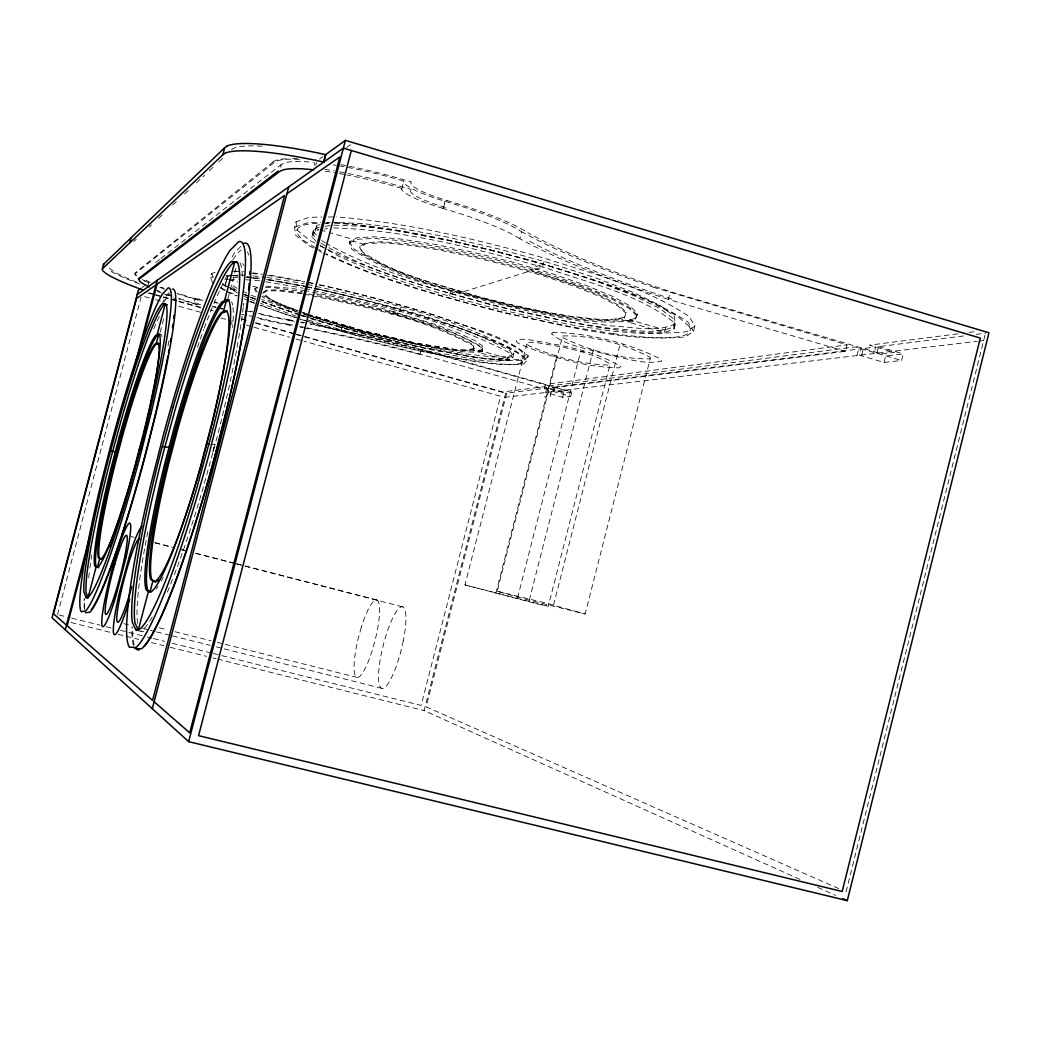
<?xml version="1.0" encoding="UTF-8"?>
<svg xmlns="http://www.w3.org/2000/svg" width="1041" height="1041" viewBox="0 0 1041 1041"><rect width="100%" height="100%" fill="white"/><g stroke="black" fill="none" stroke-linecap="round" stroke-linejoin="round"><path stroke-width="0.75" stroke-dasharray="5 3.75" d="M650.196 358.833L650.313 357.323C623.845 343.764 592.355 335.124 562.621 335.957L497.182 591.223L526.056 599.356L585.159 613.995L650.196 358.833C620.475 359.249 589.492 350.817 562.934 337.557L562.621 335.957M846.086 891.825L985.476 333.211M857.003 355.554L858.63 349.086M861.74 354.994L863.379 348.488L875.702 346.939L874.05 353.537M876.86 353.211L878.526 346.601L964.942 335.788M884.004 362.411L885.631 355.931L903.289 353.901L901.636 360.498L884.004 362.411L859.58 355.254L861.219 348.761L554.671 387.109L553.526 391.546L570.689 396.387L571.821 391.95L550.351 385.886L854.934 346.913L901.636 360.498M307.004 327.824A223.229 21.236 14.5 0 1 407.773 350.726L544.3 388.853L845.448 351.324L847.088 344.831L654.581 287.615M845.448 351.324L668.322 299.392L670.001 292.794M665.706 327.434L664.405 332.56L628.764 322.229L629.428 319.652L665.056 329.997M328.435 250.4L339.496 256.724L368.098 269.099L403.882 282.02L444.637 294.746L488.06 306.601L531.808 316.958L573.526 325.234L610.846 330.947L641.464 333.64L663.182 333.016L674.113 328.943L675.453 323.725L674.204 316.139L660.098 305.507L633.462 292.469L595.803 277.934L549.83 263.061L499.251 249.111L448.333 237.27L401.371 228.513L362.138 223.49L333.445 222.436M323.204 252.989C380.446 280.576 442.386 296.815 503.662 312.781C563.298 325.052 624.053 342.554 685.446 336.92L693.54 331.272L694.881 326.002L689.22 316.568C643.598 286.08 589.245 272.69 537.572 256.138C471.547 238.285 404.585 222.28 336.23 216.892M300.602 319.262C340.954 332.105 382.021 342.606 423.349 351.793C456.413 357.584 489.843 367.096 523.662 364.064L527.149 360.069L528.229 355.892C502.998 333.758 467.591 327.915 437.064 315.839C397.063 303.569 356.634 292.664 315.709 283.92M544.3 388.853L545.445 384.402L847.088 344.831M571.821 391.95L563.78 392.873L546.811 388.085L545.679 392.483L562.66 397.259L570.689 396.387M546.915 392.34L548.047 387.929L553.656 387.226L552.524 391.676M495.828 593.409L556.714 355.931L553.734 356.438M551.249 391.819L550.116 396.257L552.394 395.996M553.63 391.585L554.775 387.135M562.66 397.259L563.78 392.873M517.559 597.82L580.54 351.832L583.754 351.285M529.283 600.202L593.383 349.633L590.078 350.205M618.809 319.34L619.07 318.312L629.037 321.201M526.863 343.907L464.95 584.925L537.963 604.092L548.269 606.291L610.169 363.986C588.555 350.687 561.815 347.004 537.065 342.606A42.017 5.036 14.1 0 0 529.036 345.781C554.163 356.621 581.672 364.532 609.128 365.092L610.169 363.986M626.148 312.066L625.875 313.12L617.912 305.976L600.852 296.984L575.634 286.756L543.975 276.06L508.281 265.741L471.391 256.633L436.257 249.45L405.626 244.739L381.735 242.8L366.146 243.672L359.652 247.198L362.294 253.015C406.979 281.825 460.734 292.313 511.417 306.015C548.451 312.287 586.89 325.365 624.548 317.999L626.148 312.066L618.185 304.909L601.125 295.904L575.907 285.663L544.261 274.954L508.568 264.635L471.677 255.526L436.543 248.344L405.912 243.646L382.021 241.72L366.432 242.618L359.926 246.157L359.652 247.198M553.552 605.12L619.955 345.065L623.546 344.454M628.764 322.229L634.672 321.044L637.534 313.341L629.714 305.742L611.939 296.086L585.185 285.039L551.262 273.419L512.719 262.163L472.679 252.169L434.37 244.258L400.837 239.04L374.552 236.828L357.258 237.686L349.789 241.434L349.386 242.995L351.819 249.202C399.315 280.406 456.908 291.48 510.988 306.301C551.587 313.471 593.526 327.277 634.932 320.003L637.534 313.341M420.109 353.875L421.267 349.373L408.931 346.224A223.216 21.64 14.5 0 0 308.162 323.387M449.582 296.099L450.831 291.259M470.454 350.075L470.662 349.255L478.704 351.533M309.841 315.839L362.88 331.728L414.357 343.829L436.726 347.902L454.93 350.27L467.708 350.739L474.032 349.216L473.486 344.896C422.958 316.945 364.558 305.989 308.552 294.017M508.359 356.425L507.305 360.524L478.496 352.352L479.029 350.31L507.826 358.468M478.496 352.352L482.23 351.598L482.517 345.898L474.384 340.303L458.652 333.081L436.244 324.727L378.117 307.147L346.809 299.274L307.707 291.194M668.322 299.392L652.889 294.239A422.165 73.963 12.6 0 1 519.836 238.727L521.684 231.753L517.754 229.345A113.352 18.387 14.6 0 0 453.668 203.906L438.781 199.378A56.071 9.772 14.5 0 1 403.557 181.967M636.871 315.97L629.024 308.409L611.249 298.806L584.482 287.784L531.444 270.608L532.159 267.836L543.363 264.297M308.331 320.055C351.65 333.549 395.671 344.74 440.187 353.55C463.323 355.501 490.194 366.393 512.758 358.039L513.825 353.888L510.181 348.397C446.953 314.694 375.385 299.847 306.002 284.115M799.93 879.385L424.077 710.587L505.653 393.238L546.785 388.085M506.746 393.095L426.107 706.852L838.669 888.559M544.092 261.486L542.647 267.121L531.444 270.608M520.591 364.285L521.645 360.199L518.991 359.444M341.201 329.828L342.203 325.924M363.283 245.234L363.556 244.18L353.107 241.148L353.511 239.56L329.372 232.559M348.267 327.629L348.475 326.835L346.913 327.329L347.226 326.145L341.695 327.876M401.761 189.306L403.583 181.03L396.491 178.961A107.978 17.944 14.8 0 0 345.638 167.028M391.104 314.291L393.199 312.847M481.983 347.993C455.281 330.361 423.166 323.257 392.978 313.718L393.537 311.532L400.408 309.372M400.98 307.173L399.835 311.571L392.978 313.718M519.888 238.74L515.946 236.359A113.365 18.048 14.6 0 0 451.82 211.063L443.037 208.421L444.897 201.251M443.388 208.525L445.067 201.303M226.6 280.992L227.693 276.802M228.07 298.364L236.515 266.119M280.641 167.276L281.382 164.452L284.727 162.851A105.154 17.489 14.8 0 1 305.403 161.68L313.315 162.318M254.616 289.866L254.941 288.617L257.283 287.446L256.958 288.695L254.616 289.866L256.203 292.04M265.104 291.909L265.325 291.064M313.445 248.031L309.255 245.91L295.475 235.11L294.668 227.133L296.047 221.863L309.203 217.309L321.916 217.114M314.135 165.35L314.889 162.448M315.748 165.363L316.516 162.448M256.893 317.583A84.75 8.914 15 0 0 283.282 323.335L287.706 324.154L288.851 319.743L295.124 320.901M315.93 241.174L311.74 236.697L313.094 231.505L316.919 225.246L319.925 224.739M315.098 231.258L316.477 225.975M57.502 614.593L141.069 297.258M147.614 287.147L148.785 282.71L146.417 281.656A93.677 9.942 15 0 1 142.175 279.495M160.106 332.365L164.543 315.501M178.87 298.377A91.335 9.525 15 0 0 189.865 301.968L193.535 303.1L195.37 298.728M212.767 283.061L210.633 277.596L211.739 273.419L216.45 271.987M225.741 282.54L227.328 278.428L231.688 277.908M311.74 236.697L315.54 230.542L318.533 230.048M528.229 355.892L524.716 359.952C490.897 363.179 457.428 353.654 424.364 347.902C383.023 338.728 341.955 328.24 301.617 315.358M169.293 292.495L166.56 295.41A168.004 15.901 -75.1 0 0 162.734 302.411M240.822 246.418L235.084 252.13A210.711 25.023 -75 0 0 230.751 259.209M133.899 241.46L136.241 239.274M149.214 227.12L151.57 224.908M158.648 218.272L162.188 214.953M172.806 205.012L176.345 201.694M184.595 193.964L189.319 189.54M196.385 182.917L204.648 175.174M209.371 170.75L214.082 166.339M218.805 161.915L224.7 156.384M273.002 161.928L134.875 273.054A94.588 10.033 15 0 0 135.877 275.631M155.747 262.553L159.585 259.547M160.874 258.545L281.382 164.452M142.031 287.602L144.504 285.82M148.785 282.71L145.636 281.486A94.588 10.033 15 0 1 142.656 280.003M319.587 159.052L323.009 156.566M694.881 326.002L686.761 331.767C625.368 337.739 564.534 320.212 504.898 307.993C442.165 291.545 378.521 275.097 320.329 245.858M346.64 147.471L350.518 144.725M349.386 242.995L356.842 239.287L374.135 238.441L400.408 240.679L433.941 245.923L472.25 253.835L512.289 263.815L550.832 275.084L584.769 286.691L611.522 297.713L629.298 307.342L637.131 314.916M513.825 353.888L507.67 356.751L492.575 356.894L469.868 354.434L441.202 349.607L373.394 334.369L338.208 324.844L298.871 312.742M675.453 323.725C655.687 333.081 632.967 326.718 612.108 326.002C570.702 320.537 529.817 311.845 489.296 301.773C434.097 286.249 377.258 272.156 326.991 243.763M294.668 227.133L307.798 222.696L320.498 222.553M450.206 293.679L458.717 290.986L458.339 292.469L460.747 291.714L460.499 292.69L528.399 271.558L528.685 270.452L531.73 269.502M210.633 277.596L212.572 277.023M474.241 348.384L467.916 349.919L455.138 349.464L414.565 343.036L363.088 330.934L307.082 313.992M624.808 316.958C607.801 322.229 589.792 317.934 572.511 316.555C540.904 311.858 509.687 304.922 478.769 296.854C439.237 284.727 397.194 275.527 362.554 251.987L359.926 246.157M482.764 349.542L475.386 351.051L461.15 350.427L416.816 343.257L361.253 330.101L310.595 315.046M635.322 318.442C616.311 323.699 596.454 319.21 577.248 317.479C543.103 312.3 509.374 304.753 475.984 295.969C433.902 282.879 388.918 273.171 352.222 247.654L349.789 241.434M482.438 350.778L475.073 352.274L460.838 351.637L416.504 344.454L360.954 331.285L307.251 315.28M464.95 584.925L548.269 606.291M325.937 223.711L328.93 223.203M319.236 227.393L316.23 227.901L312.417 234.095L316.607 238.61M325.234 226.391L332.743 225.142L361.422 226.235L400.655 231.297L447.604 240.081L498.522 251.935L549.101 265.884L595.075 280.732L632.746 295.228L659.408 308.227L673.527 318.806L674.789 326.327C655.01 335.592 632.329 329.216 611.47 328.475C570.065 322.97 529.192 314.265 488.671 304.18C433.967 288.838 377.727 274.798 327.707 247.081M324.532 229.072L327.538 228.578M198.05 300.003L189.15 297.531A96.058 10.202 15 0 1 177.608 293.757M957.863 333.849L869.56 345.131L894.297 352.418L881.753 353.888L672.863 292.482A413.902 73.846 12.6 0 1 527.826 232.703M969.093 332.404L975.521 331.585M976.146 334.382L985.749 333.185M238.051 275.084L227.888 276.333L225.194 284.609L226.782 280.523L238.389 279.183M233.145 277.739L238.949 277.049M504.586 397.363L977.265 341.292M978.865 341.097L983.641 340.537M544.56 396.881L547.032 396.595M210.803 444.572L215.136 444.221L212.208 443.44M328.279 217.022L334.642 216.918M326.848 222.488L330.036 222.449M265.871 286.223L291.753 288.396L306.106 290.92M265.546 287.485L271.779 287.446L302.58 291.649M193.535 303.1L194.225 303.087A33.806 3.383 15 0 1 201.46 303.946M234.329 271.115L243.555 271.675M230.152 275.318L237.764 275.553M333.627 227.901C406.797 230.048 478.183 249.385 548.373 268.708C590.676 283.49 636.715 293.679 672.85 321.474L674.113 328.943M239.508 274.915L244.062 275.24M253.171 275.904L265.429 277.179M246.535 277.609L251.089 277.947M252.599 278.064L260.185 278.624M245.975 279.756L259.625 280.784M334.799 222.397C403.14 227.953 470.077 243.984 536.115 261.838C587.788 278.35 642.089 291.701 687.854 321.955L693.54 331.272M246.522 277.114L251.297 277.726M252.885 277.934L260.836 278.949M252.937 272.898L262.319 274.121M252.039 273.315L261.252 274.525M267.407 275.318L304.349 281.942M247.107 276.633L259.625 278.272M266.99 277.413L304.44 283.803M266.431 279.574L303.868 285.989M265.858 281.747L303.295 288.188M613.63 333.745L572.42 327.069L526.993 317.726A205.611 29.278 14.3 0 1 352.912 265.702L326.432 253.848M302.332 292.937L278.285 289.892L267.082 290.075L263.087 292.326C271.584 302.814 286.262 305.599 298.22 310.843M302.111 293.796L278.064 290.751L266.86 290.92L262.866 293.159C270.946 303.321 285.104 305.976 296.529 311.116M303.66 294.069C361.305 305.95 421.267 317.232 473.265 345.729L474.032 349.216M497.182 591.223L545.432 602.999L585.159 613.995M270.153 275.136L304.662 281.551M268.786 279.964L305.325 286.691M269.007 279.509L305.078 286.262M288.851 319.743L284.414 318.91A84.737 9.083 15 0 1 258.038 313.185M287.706 324.154L297.101 325.911M317.921 288.825C382.971 304.558 450.285 318.533 509.648 350.505L513.291 355.97C490.753 364.428 463.831 353.511 440.694 351.585C395.658 342.71 351.129 331.324 307.329 317.635M304.857 288.5C374.24 304.271 445.756 319.158 509.101 352.613L512.758 358.039M316.932 294.174C372.873 307.733 431.911 318.065 482.191 347.147L482.23 351.598M307.798 282.137L314.122 283.568M306.64 286.561L312.977 287.993M314.551 288.344C368.085 299.964 421.006 314.512 472.705 332.613C491.053 340.928 512.588 345.313 527.149 360.069M123.736 623.676L131.582 625.641M142.578 628.387L148.863 629.961M150.438 630.365L155.148 631.536M156.723 631.926L170.854 635.478M172.429 635.869L210.139 645.303M216.411 646.877L222.696 648.452M224.27 648.855L381.37 688.192M138.752 630.898L141.485 631.588A191.427 22.72 -75 0 0 146.039 630.013M59.077 614.997L70.085 617.742M71.66 618.133L100.001 625.212M106.299 626.786L112.584 628.361M120.457 630.326L145.649 636.611M147.223 637.001L151.947 638.185M153.521 638.575L164.53 641.334M172.403 643.299L211.752 653.123M213.327 653.514L421.111 705.421L500.591 396.244L303.855 341.175M70.97 622.531L111.947 632.759M118.258 634.32L124.569 635.895M126.143 636.285L138.752 639.434M151.361 642.583L163.971 645.719M170.282 647.294L206.534 656.337M212.845 657.912L215.994 658.693M217.569 659.096L424.077 710.587M159.26 627.788L167.107 629.753M174.953 631.718L211.05 640.775M217.322 642.349L223.607 643.924M225.168 644.314L356.998 677.392M131.088 536.518L134.237 537.325M154.68 542.608L171.973 547.072M181.407 549.518L184.556 550.325M195.565 553.174L234.876 563.324M236.45 563.728L376.413 599.876M155.174 542.921L172.416 547.371M181.811 549.804L189.644 551.834M195.916 553.448L235.097 563.571M236.658 563.975L402.776 606.877M149.305 292.911L153.99 294.226M155.551 294.668L161.81 296.425M163.372 296.854L177.451 300.797M179.013 301.239L200.913 307.381M210.295 310.01L213.418 310.882M241.564 318.78L246.262 320.094M255.644 322.723L294.733 333.68M296.308 334.122L502.725 391.976L543.766 386.731L560.8 391.533L566.525 390.856L420.772 349.75A218.935 21.21 14.5 0 0 310.4 324.402M147.705 292.924L153.951 294.668M155.512 295.11L161.771 296.867M163.333 297.297L177.399 301.239M178.961 301.682L200.848 307.811M241.486 319.197L246.17 320.511M255.552 323.139L294.629 334.096M296.191 334.538L505.653 393.238M144.595 296.607L149.279 297.921M155.525 299.665L160.197 300.979M178.935 306.223L200.796 312.339M221.095 318.026L225.78 319.327M246.079 325.013L252.325 326.757M253.887 327.199L289.801 337.245M296.047 339.002L302.293 340.745M421.267 349.373L545.445 384.402M228.656 279.326L237.699 281.89M252.768 286.158L257.283 287.446M401.67 188.369L394.578 186.3A107.991 17.619 14.8 0 0 346.757 174.914M315.787 228.617L318.806 229.488M320.316 229.931L327.863 232.117M878.526 346.601L903.289 353.901M446.888 200.51L446.953 200.536A120.522 19.558 14.6 0 1 527.982 232.729M443.037 208.421L436.934 206.547A56.084 9.59 14.5 0 1 401.657 189.28M194.68 298.741L191.01 297.596A91.335 9.694 15 0 1 177.412 293.107M294.668 317.336L260.25 305.468M300.133 314.863L261.278 301.513M299.834 315.215L261.083 301.343M301.317 315.722L304.284 316.724M296.36 316.178L260.562 303.334M297.388 312.248L261.603 299.353M299.691 311.363L305.612 313.471M303.92 313.744L308.357 315.319M296.958 311.584L268.279 300.185L261.72 296.451M302.84 313.692L305.781 314.746M297.271 310.387L285.494 306.171L263.347 295.982M303.152 312.508L307.563 314.083M250.282 301.409L254.798 303.074M260.823 305.273L278.897 311.91A163.06 18.413 14.7 0 0 298.416 318.351M249.658 301.552L254.199 303.23M251.232 297.349L255.683 299.014M261.629 301.226L277.973 307.303A163.06 18.712 14.7 0 0 297.31 313.757M255.227 299.261L244.817 295.163M250.035 299.209L254.551 300.979M251.089 295.202L255.592 296.984M250.569 297.206L255.071 298.988M155.551 289.71L159.937 291.506M228.747 291.935L237.361 295.722M244.531 298.884L248.838 300.784M226.626 291.506L236.632 295.969M230.542 288.76L236.255 291.324M817.692 887.361L835.455 895.338M230.139 287.993L237.14 291.129M244.141 294.278L249.749 296.802M237.465 293.055L227.498 286.431M244.453 296.477L248.643 298.533M236.593 290.348L228.044 284.375M244.973 294.46L249.163 296.529M237.127 288.318L232.026 285.091M244.101 291.766L246.899 293.146M319.027 250.868L321.812 252.273M150.385 282.488L146.365 280.432A88.992 9.447 15 0 1 143.307 278.598M314.759 242.995L310.569 240.861L296.815 229.97L296.047 221.863M320.134 245.663L327.056 249.619M320.797 243.113L326.327 246.288M321.461 240.575L325.612 242.969M315.228 247.537L304.219 240.874A198.206 28.172 14.3 0 1 320.992 223.099M316.594 248.37L322.098 251.688M220.224 287.745L225.194 290.868M222.54 284.466L226.261 286.835M689.064 326.236L676.429 315.41L649.974 301.773A204.778 29.044 14.3 0 0 452.21 241.33L400.147 231.154L355.983 224.947A198.206 28.172 14.3 0 0 331.116 223.164M313.094 231.505L317.271 236.034M254.941 288.617L257.309 291.883M141.042 630.651L141.485 631.588M211.739 273.419L213.314 277.57M403.583 181.03L403.661 181.993M174.016 297.557A164.999 15.615 -75.1 0 1 174.315 299.912M84.75 608.048A164.999 15.615 -75.1 0 1 84.464 598.822M164.023 302.202A164.999 15.615 -75.1 0 1 169.514 294.577M247.472 251.87A207.354 24.659 -75 0 1 248.591 255.175M134.133 644.821A207.354 24.659 -75 0 1 132.675 627.137M232.95 259.69A207.354 24.659 -75 0 1 241.291 249.97M325.156 171.205A107.991 17.619 14.8 0 1 336.178 172.962M339.275 173.509A107.991 17.619 14.8 0 1 345.248 174.628M172.22 296.073A91.335 9.525 15 0 1 166.482 294.004M211.961 306.028A33.806 3.383 15 0 1 215.929 306.939M220.028 307.954A33.806 3.383 15 0 1 222.8 308.67M251.766 316.334A84.75 8.914 15 0 1 249.176 315.683M299.886 326.432A223.229 21.236 14.5 0 1 305.56 327.538M225.468 290.244A157.269 17.736 14.7 0 1 221.186 287.797M226.417 275.67A157.269 17.736 14.7 0 1 238.194 276.138M324.753 169.28A116.969 19.089 14.8 0 1 334.031 170.828M339.808 171.882A116.969 19.089 14.8 0 1 411.156 189.501M445.47 207.536A46.832 8.003 14.5 0 1 410.987 189.449M671.796 299.04A412.067 72.141 12.6 0 1 527.293 239.898M322.983 223.06A198.206 28.172 14.3 0 1 329.672 223.125M689.116 326.249A198.063 28.133 14.3 0 1 613.617 333.745M308.969 282.788A162.539 18.595 14.7 0 1 313.406 283.725M319.457 285.026A162.539 18.595 14.7 0 1 471.872 328.032L499.914 339.145L518.054 348.397L525.406 355.202L522.009 359.21C488.802 362.398 455.919 353.029 423.453 347.395A163.06 18.712 14.7 0 1 306.731 316.75M300.029 327.147A218.05 20.742 14.5 0 1 302.762 327.681M304.128 327.941A218.05 20.742 14.5 0 1 419.51 354.317M290.764 325.443A90.45 9.512 15 0 1 256.685 318.104M244.297 315.007A90.45 9.512 15 0 1 241.525 314.291M226.938 286.405A157.243 18.022 14.7 0 1 222.162 283.673M233.431 271.493A157.243 18.022 14.7 0 1 236.984 271.675M196.905 304.74A97.177 10.124 15 0 1 178.805 299.014M169.176 295.735A97.177 10.124 15 0 1 162.825 293.445M161.368 292.898A97.177 10.124 15 0 1 157.191 291.311M196.801 304.714A28.341 2.837 15 0 1 200.653 304.714M213.912 307.069A28.341 2.837 15 0 1 216.112 307.576M220.679 308.696A28.341 2.837 15 0 1 224.166 309.593M306.783 286.991A162.539 18.296 14.7 0 1 312.716 288.24M314.226 288.565A162.539 18.296 14.7 0 1 468.697 331.663L497.338 342.814L516.141 352.144A157.152 17.71 14.6 0 1 487.162 362.671L458.508 358.364L424.689 351.767A163.06 18.413 14.7 0 1 299.99 318.858M305.156 316.256A163.06 18.712 14.7 0 1 298.858 314.265M139.741 284.037A126.195 13.429 15 0 1 108.16 269.593M654.62 287.615A422.125 75.342 12.6 0 1 521.632 231.74M333.263 164.868A107.978 17.944 14.8 0 1 336.464 165.389M339.717 165.948A107.978 17.944 14.8 0 1 344.142 166.742M163.619 288.097A91.335 9.694 15 0 1 161.095 287.108M195.318 298.715A33.806 3.448 15 0 1 202.605 299.561M214.42 301.929A33.806 3.448 15 0 1 217.088 302.554M252.911 311.936A84.737 9.083 15 0 1 250.334 311.298M301.044 322.007A223.216 21.64 14.5 0 1 306.718 323.1M231.57 149.696A126.911 21.158 14.9 0 1 263.269 146.3M137.022 282.28A121.498 12.921 15 0 1 108.121 265.52M291.35 320.784A218.935 21.21 14.5 0 1 294.421 321.344M300.693 322.515A218.935 21.21 14.5 0 1 303.425 323.035M291.415 320.81A89.539 9.603 15 0 1 257.661 313.588M250.868 311.91A89.539 9.603 15 0 1 245.39 310.517M197.985 299.99A29.278 2.98 15 0 1 203.177 300.355M214.732 302.515A29.278 2.98 15 0 1 218.168 303.308M164.582 289.151A96.058 10.202 15 0 1 159.013 287.03M136.774 275.865A93.677 9.942 15 0 1 135.772 273.302L274.395 162.344A112.428 18.712 14.8 0 1 299.899 159.351M340.836 164.673A115.33 19.167 14.8 0 1 397.376 177.855L411.455 181.954L410.935 182.643A48.42 8.432 14.5 0 0 446.927 200.497M272.976 161.915A113.82 18.933 14.8 0 1 289.489 158.674M292.391 158.674A113.82 18.933 14.8 0 1 298.793 158.896M232.013 320.628A151.856 17.931 -75 0 1 231.753 324.493M163.242 577.248A151.856 17.931 -75 0 1 161.16 581.125M158.089 586.226A151.856 17.931 -75 0 1 155.942 589.193M242.644 263.555A191.427 22.72 -75 0 1 243.516 265.429M243.685 303.282A191.427 22.72 -75 0 1 243.386 305.976M243.23 307.355A191.427 22.72 -75 0 1 238.233 340.797M237.973 342.255A191.427 22.72 -75 0 1 216.775 438.3L202.435 490.324A191.427 22.72 -75 0 1 173.053 578.067M172.533 579.382A191.427 22.72 -75 0 1 166.664 593.695M137.62 623.494A191.427 22.72 -75 0 1 147.9 531.391M197.426 347.33A191.427 22.72 -75 0 1 203.698 329.659M204.205 328.266A191.427 22.72 -75 0 1 227.758 274.603M239.911 262.774A191.479 22.499 -75 0 1 242.332 276.281M152.207 617.04A191.479 22.499 -75 0 1 141.992 630.26M231.583 301.747A151.843 17.996 -75 0 1 232.637 305.117M232.976 307.394A151.843 17.996 -75 0 1 233.119 320.94M232.872 324.805A151.843 17.996 -75 0 1 232.664 327.46M133.482 645.485A210.711 25.023 -75 0 1 131.973 626.734M168.759 341.201A152.663 14.444 -75.1 0 1 167.601 348.54M88.719 577.846A152.663 14.444 -75.1 0 1 89.656 569.505M89.851 567.996A152.663 14.444 -75.1 0 1 91.829 554.827M153.691 329.021A152.663 14.444 -75.1 0 1 159.741 315.605M161.095 334.551A121.133 11.451 -75.1 0 1 162.084 336.685M84.49 609.597A168.004 15.901 -75.1 0 1 84.178 598.653M403.296 640.801L400.785 651.653A42.082 9.304 -75.8 0 1 382.698 688.452A42.082 9.304 -75.8 0 1 381.227 654.021L383.674 643.533A42.082 9.304 -75.8 0 1 401.696 606.76A42.082 9.304 -75.8 0 1 403.296 640.801M214.082 447.214L212.494 453.277L214.082 447.214M361.318 627.333L358.572 637.157A39.961 8.393 -75.7 0 0 356.126 676.884A39.961 8.393 -75.7 0 0 372.301 650.222L375.137 640.072A39.961 8.393 -75.7 0 0 377.545 600.41A39.961 8.393 -75.7 0 0 361.318 627.333M620.644 366.51L619.278 367.876C584.99 367.135 550.663 357.284 519.264 343.764A52.531 6.298 14.1 0 1 529.114 339.73C560.097 345.248 593.63 349.815 620.644 366.51M553.396 332.287L551.405 333.693C565.849 346.119 587.007 348.175 604.73 354.122C623.234 357.219 642.961 365.326 661.634 361.149L660.528 358.963C627.593 342.762 590.091 333.419 553.396 332.287"/><path stroke-width="1.5" d="M140.795 288.5L138.323 290.296L52.05 617.82L188.655 741.66L847.283 900.647L988.95 332.782L345.404 140.353L325.703 154.615L323.738 162.071L325.703 154.615M135.59 629.285L138.31 629.961L148.486 591.158L150.112 591.574L152.936 580.787L154.029 581.06M226.196 301.122L223.386 311.819L224.466 312.118M152.311 708.726L288.708 186.938M188.655 741.66L345.404 140.353M351.324 150.49L198.558 735.649L842.182 891.486L980.31 338.091L343.374 148.121L137.204 294.538M129.735 242.93L131.088 237.803M65.258 629.779L91.231 531.066M132.48 374.292L133.716 369.594M134.549 366.458L157.204 280.341M87.795 547.423L67.184 625.758L152.559 700.398L284.583 195.422L136.54 298.481L53.481 613.787L66.468 625.134M137.269 359.392L157.061 284.193M85.843 597.17L88.03 597.729L96.162 566.772L97.477 567.111L99.741 558.496L100.613 558.731M158.44 335.202L156.189 343.738L157.061 343.985M224.713 147.64L103.606 264.271L102.408 268.812L222.852 154.745L224.713 147.64L227.25 146.026M135.187 466.667L143.02 437.025M138.245 278.845L278.129 171.101M286.926 193.782L339.834 156.957L189.696 732.851L154.133 701.764M222.852 154.745L225.363 153.17M228.994 299.73L223.464 302.489A151.856 17.931 -75 0 0 175.382 429.347L165.935 465.327A151.856 17.931 -75 0 0 147.965 590.559L150.112 591.574M160.223 334.317L156.697 336.061A121.146 11.412 -75.1 0 0 120.509 437.233L112.844 466.303A121.146 11.412 -75.1 0 0 96.11 566.46L98.843 567.761M227.276 311.077L222.319 312.912A140.548 16.656 -75 0 0 177.855 428.801L169.019 462.256A140.548 16.656 -75 0 0 151.856 579.785L155.734 582.062M158.831 343.374L155.695 344.454A112.142 10.605 -75.1 0 0 122.304 436.817L115.161 463.831A112.142 10.605 -75.1 0 0 99.233 557.859L101.68 559.407M85.466 612.733L89.916 612.212A168.004 15.901 -75.1 0 0 144.192 459.784L155.708 414.539A168.004 15.901 -75.1 0 0 172.416 289.138M141.563 449.348L139.208 449.543L140.574 449.907M206.482 443.908L209.345 443.674M134.849 648.595L141.602 648.777A210.711 25.023 -75 0 0 214.667 456.83L229.176 399.106A210.711 25.023 -75 0 0 243.984 243.282M313.666 169.761L303.517 168.902A105.167 17.177 14.8 0 0 282.866 169.969L279.535 171.518L139.169 279.092A88.992 9.265 15 0 0 145.193 284.896L149.214 286.926M237.27 262.527L233.978 262.215A191.479 22.499 -75 0 0 175.591 407.981L163.398 452.458A191.479 22.499 -75 0 0 134.94 622.817L138.31 629.961M325.963 154.706L317.544 152.871A134.328 22.395 14.9 0 0 227.081 145.974M315.592 160.301L324.024 162.136M116.657 451.872L110.541 451.234M170.633 447.448L162.279 446.732M159.299 335.436L157.139 334.838L165.207 304.154L163.06 303.556M227.263 301.435L224.583 300.68L234.641 262.28L231.948 261.512M167.328 304.831L164.816 304.024A152.689 14.301 -75.1 0 0 121.303 419.835L111.465 455.867A152.689 14.301 -75.1 0 0 86.052 592.472L88.03 597.729M143.359 290.166L138.557 288.396A126.195 13.182 15 0 1 102.33 268.799M842.846 898.656L847.283 900.647M131.739 586.63A43.097 4.645 -75.4 0 1 117.932 622.258A43.097 4.645 -75.4 0 1 121.849 588.269L124.517 577.586A43.097 4.645 -75.4 0 1 139.507 538.874M129.578 599.512A55.967 6.038 -75.4 0 1 114.367 634.698A55.967 6.038 -75.4 0 1 119.077 594.112L130.034 553.864A55.967 6.038 -75.4 0 1 142.383 526.408M173.899 315.332A164.999 15.615 -75.1 0 1 173.639 318.143M172.936 324.258A164.999 15.615 -75.1 0 1 172.507 327.551M170.854 338.767A164.999 15.615 -75.1 0 1 170.373 341.708M169.058 349.464A164.999 15.615 -75.1 0 1 168.473 352.704M167.861 356.009A164.999 15.615 -75.1 0 1 156.736 408.423M156.384 409.933A164.999 15.615 -75.1 0 1 133.951 495.165M133.521 496.635A164.999 15.615 -75.1 0 1 121.459 535.842M121.003 537.221A164.999 15.615 -75.1 0 1 91.374 609.558M249.775 271.649A207.354 24.659 -75 0 1 249.71 274.369M249.189 283.503A207.354 24.659 -75 0 1 248.604 290.309M247.823 297.635A207.354 24.659 -75 0 1 202.227 501.372A207.354 24.659 -75 0 1 144.178 646.409M139.234 649.844A207.354 24.659 -75 0 1 136.696 649.324M225.207 153.118A134.341 21.978 14.9 0 1 315.644 160.34M103.671 265.338A126.195 13.429 15 0 1 103.527 264.245M190.256 501.697A140.561 16.591 -75 0 0 201.056 465.665L210.972 428.072A140.561 16.591 -75 0 0 226.196 310.778L221.252 312.612A140.561 16.591 -75 0 0 176.827 428.528L167.991 461.983A140.561 16.591 -75 0 0 150.776 579.512L154.641 581.789A140.561 16.591 -75 0 0 189.735 503.31M158.622 579.694A140.548 16.656 -75 0 1 156.631 581.542M154.901 383.244A112.155 10.566 -75.1 0 0 157.959 343.14L154.836 344.207A112.155 10.566 -75.1 0 0 121.472 436.595L114.328 463.622A112.155 10.566 -75.1 0 0 98.374 557.638L100.808 559.186A112.155 10.566 -75.1 0 0 126.364 496.687M154.641 384.676A112.155 10.566 -75.1 0 1 149.761 408.488M149.449 409.92A112.155 10.566 -75.1 0 1 143.788 433.954M134.757 468.203A112.155 10.566 -75.1 0 1 126.859 495.113M112.181 540.214A112.142 10.605 -75.1 0 1 109.292 546.967M126.117 557.208L115.473 597.625A53.52 5.478 -75.4 0 1 102.434 614.177A53.52 5.478 -75.4 0 1 124.022 532.263A53.52 5.478 -75.4 0 1 126.117 557.208M223.281 397.506L208.76 455.242A210.816 24.542 -75 0 1 136.059 647.398L129.435 647.255A210.816 24.542 -75 0 1 150.724 484.781L163.073 436.127A210.816 24.542 -75 0 1 229.814 250.621L238.597 241.733A210.816 24.542 -75 0 1 223.281 397.506M151.062 413.29L139.533 458.547A168.069 15.589 -75.1 0 1 85.492 611.106L81.12 611.64A168.069 15.589 -75.1 0 1 101.393 482.074L111.517 442.607A168.069 15.589 -75.1 0 1 162.305 294.226L168.095 287.928A168.069 15.589 -75.1 0 1 151.062 413.29M211.778 423.661L201.108 464.455A151.869 17.827 -75 0 1 150.62 592.173L146.352 590.143A151.869 17.827 -75 0 1 164.413 464.924L173.847 428.931A151.869 17.827 -75 0 1 221.863 302.033L227.38 299.274A151.869 17.827 -75 0 1 211.778 423.661M119.26 436.908L111.608 465.978A121.159 11.347 -75.1 0 0 94.809 566.122L97.529 567.423A121.159 11.347 -75.1 0 0 134.953 465.73L143.398 433.59A121.159 11.347 -75.1 0 0 158.922 333.953L155.408 335.709A121.159 11.347 -75.1 0 0 119.26 436.908M119.26 419.289L109.422 455.32A152.715 14.171 -75.1 0 0 83.905 591.926L86.104 597.859A152.715 14.171 -75.1 0 0 130.528 484.833L141.706 443.986A152.715 14.171 -75.1 0 0 166.196 304.558L162.656 303.425A152.715 14.171 -75.1 0 0 119.26 419.289M114.757 564.339L112.012 574.398A40.872 4.177 -75.4 0 0 105.505 614.008A40.872 4.177 -75.4 0 0 117.594 585.615L120.431 575.218A40.872 4.177 -75.4 0 0 126.898 535.673A40.872 4.177 -75.4 0 0 114.757 564.339M173.079 407.291L160.887 451.781A191.518 22.277 -75 0 0 132.272 622.154L136.033 630.221A191.518 22.277 -75 0 0 196.58 488.776L210.92 436.726A191.518 22.277 -75 0 0 237.179 262.007L231.297 261.447A191.518 22.277 -75 0 0 173.079 407.291"/></g></svg>
